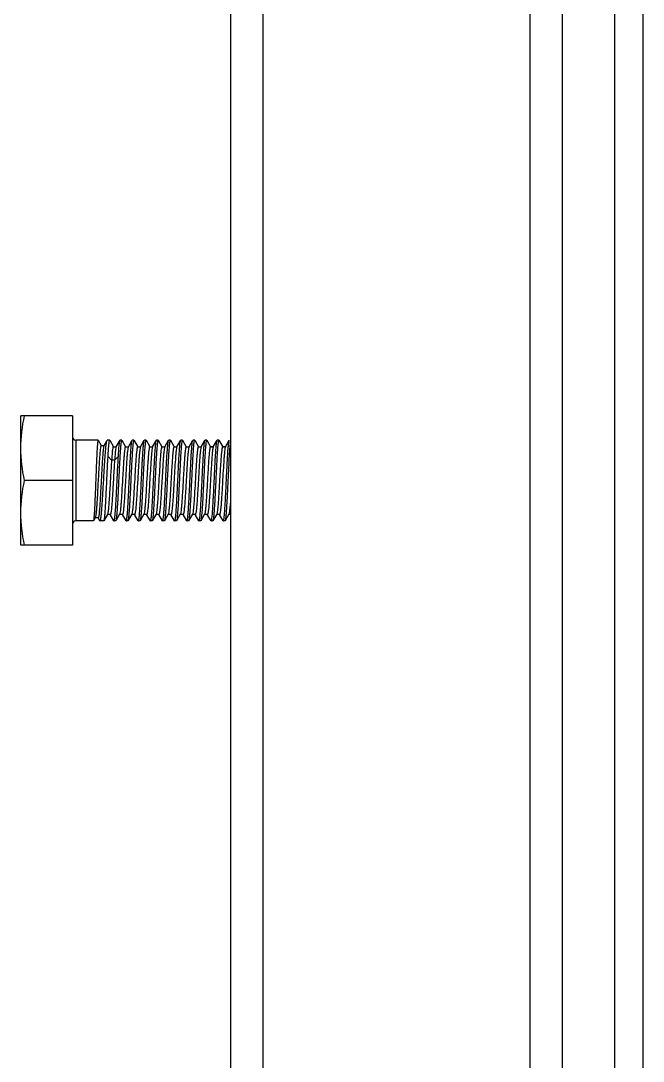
# Model space of a CAD drawing. Extents: x -409572 to -157272, y 600795 to 878326.
# Drawn here: x -396561 to -396168, y 805923 to 806581 of the extents above; entities that cross this region are included whole.
import ezdxf

# ---------------------------------------------------------------- set-up
doc = ezdxf.new("R2010")
doc.units = 0
doc.header["$LTSCALE"] = 1000
doc.header["$MEASUREMENT"] = 0
doc.layers.get('0').update_dxf_attribs({"linetype": 'CONTINUOUS'})

msp = doc.modelspace()

# ---------------------------------------------------------------- linework, layer by layer
for p, q in [((-396168.12, 805551.05), (-396168.12, 807218.85)), ((-396186.01, 805728.83), (-396186.01, 807143.29)), ((-396428.78, 807047.76), (-396428.78, 805350.94)), ((-396408.34, 807047.76), (-396408.34, 805350.94)), ((-396239.68, 807047.76), (-396239.68, 805350.94)), ((-396219.23, 807047.76), (-396219.23, 805350.94)), ((-396561.15, 806249.18), (-396561.15, 806330.95)), ((-396528.44, 806330.95), (-396561.15, 806330.95)), ((-396528.44, 806330.95), (-396528.44, 806249.18)), ((-396526.4, 806315.62), (-396526.4, 806264.51)), ((-396512.3, 806315.62), (-396526.4, 806315.62)), ((-396512.22, 806315.56), (-396512.3, 806315.62)), ((-396512.22, 806315.56), (-396510.35, 806312.33)), ((-396510.41, 806312.33), (-396508.55, 806312.33)), ((-396508.61, 806312.23), (-396506.71, 806315.5)), ((-396506.71, 806315.5), (-396506.58, 806315.62)), ((-396505.12, 806315.62), (-396506.58, 806315.62)), ((-396505.02, 806315.53), (-396505.12, 806315.62)), ((-396505.02, 806315.53), (-396502.66, 806311.48)), ((-396500.93, 806311.38), (-396498.52, 806315.53)), ((-396497.46, 806315.62), (-396498.42, 806315.62)), ((-396497.36, 806315.53), (-396497.46, 806315.62)), ((-396497.36, 806315.53), (-396495, 806311.48)), ((-396493.26, 806311.38), (-396490.85, 806315.53)), ((-396490.85, 806315.53), (-396490.75, 806315.62)), ((-396489.79, 806315.62), (-396490.75, 806315.62)), ((-396489.69, 806315.53), (-396489.79, 806315.62)), ((-396489.69, 806315.53), (-396487.33, 806311.48)), ((-396485.6, 806311.38), (-396483.19, 806315.53)), ((-396483.19, 806315.53), (-396483.09, 806315.62)), ((-396482.12, 806315.62), (-396483.09, 806315.62)), ((-396482.02, 806315.53), (-396482.12, 806315.62)), ((-396482.02, 806315.53), (-396479.67, 806311.48)), ((-396477.93, 806311.38), (-396475.52, 806315.53)), ((-396475.52, 806315.53), (-396475.42, 806315.62)), ((-396474.46, 806315.62), (-396475.42, 806315.62)), ((-396474.36, 806315.53), (-396474.46, 806315.62)), ((-396474.36, 806315.53), (-396472, 806311.48)), ((-396470.26, 806311.38), (-396467.85, 806315.53)), ((-396466.79, 806315.62), (-396467.75, 806315.62)), ((-396466.69, 806315.53), (-396466.79, 806315.62)), ((-396466.69, 806315.53), (-396464.33, 806311.48)), ((-396462.6, 806311.38), (-396460.19, 806315.53)), ((-396460.19, 806315.53), (-396460.09, 806315.62)), ((-396459.13, 806315.62), (-396460.09, 806315.62)), ((-396459.03, 806315.53), (-396459.13, 806315.62)), ((-396459.03, 806315.53), (-396456.67, 806311.48)), ((-396454.93, 806311.38), (-396452.52, 806315.53)), ((-396452.52, 806315.53), (-396452.42, 806315.62)), ((-396451.46, 806315.62), (-396452.42, 806315.62)), ((-396451.36, 806315.53), (-396451.46, 806315.62)), ((-396451.36, 806315.53), (-396449, 806311.48)), ((-396447.26, 806311.38), (-396444.85, 806315.53)), ((-396444.85, 806315.53), (-396444.75, 806315.62)), ((-396443.79, 806315.62), (-396444.75, 806315.62)), ((-396443.69, 806315.53), (-396443.79, 806315.62)), ((-396443.69, 806315.53), (-396441.33, 806311.48)), ((-396439.6, 806311.38), (-396437.19, 806315.53)), ((-396437.19, 806315.53), (-396437.09, 806315.62)), ((-396436.13, 806315.62), (-396437.09, 806315.62)), ((-396436.03, 806315.53), (-396436.13, 806315.62)), ((-396436.03, 806315.53), (-396433.67, 806311.48)), ((-396431.93, 806311.38), (-396429.52, 806315.53)), ((-396503.85, 806303.03), (-396506.25, 806305.54)), ((-396502.72, 806311.48), (-396500.87, 806311.48)), ((-396499.54, 806305.54), (-396501.93, 806303.03)), ((-396495.06, 806311.48), (-396493.2, 806311.48)), ((-396493.26, 806311.38), (-396493.31, 806311.28)), ((-396487.39, 806311.48), (-396485.54, 806311.48)), ((-396485.6, 806311.38), (-396485.64, 806311.27)), ((-396479.73, 806311.48), (-396477.87, 806311.48)), ((-396477.93, 806311.38), (-396477.98, 806311.27)), ((-396472.06, 806311.48), (-396470.2, 806311.48)), ((-396464.39, 806311.48), (-396462.54, 806311.48)), ((-396462.6, 806311.38), (-396462.65, 806311.26)), ((-396456.73, 806311.48), (-396454.87, 806311.48)), ((-396454.93, 806311.38), (-396454.99, 806311.25)), ((-396449.06, 806311.48), (-396447.2, 806311.48)), ((-396447.26, 806311.38), (-396447.32, 806311.25)), ((-396441.39, 806311.48), (-396439.54, 806311.48)), ((-396439.53, 806311.49), (-396441.34, 806311.49)), ((-396433.73, 806311.48), (-396431.87, 806311.48)), ((-396431.87, 806311.49), (-396433.67, 806311.49)), ((-396431.93, 806311.38), (-396431.99, 806311.24)), ((-396501.93, 806303.03), (-396503.85, 806303.03)), ((-396528.44, 806290.07), (-396558.85, 806290.07)), ((-396476.31, 806291.45), (-396476.38, 806290.07)), ((-396469.67, 806290.07), (-396469.6, 806291.45)), ((-396514.14, 806266.54), (-396515.29, 806264.56)), ((-396512.34, 806266.44), (-396514.2, 806266.44)), ((-396511.35, 806264.65), (-396512.38, 806266.42)), ((-396506.45, 806268.61), (-396508.79, 806264.59)), ((-396504.65, 806268.51), (-396506.51, 806268.51)), ((-396502.45, 806264.61), (-396504.71, 806268.51)), ((-396498.77, 806268.75), (-396501.19, 806264.6)), ((-396496.97, 806268.65), (-396498.83, 806268.65)), ((-396494.69, 806264.6), (-396497.03, 806268.65)), ((-396491.11, 806268.75), (-396493.52, 806264.6)), ((-396489.31, 806268.65), (-396491.17, 806268.65)), ((-396487.02, 806264.6), (-396489.37, 806268.65)), ((-396483.44, 806268.75), (-396485.86, 806264.6)), ((-396481.64, 806268.65), (-396483.5, 806268.65)), ((-396479.35, 806264.6), (-396481.7, 806268.65)), ((-396475.77, 806268.75), (-396478.19, 806264.6)), ((-396473.98, 806268.65), (-396475.83, 806268.65)), ((-396471.69, 806264.6), (-396474.04, 806268.65)), ((-396468.11, 806268.75), (-396470.52, 806264.6)), ((-396466.31, 806268.65), (-396468.17, 806268.65)), ((-396464.02, 806264.6), (-396466.37, 806268.65)), ((-396460.44, 806268.75), (-396462.86, 806264.6)), ((-396458.64, 806268.65), (-396460.5, 806268.65)), ((-396456.35, 806264.6), (-396458.7, 806268.65)), ((-396452.77, 806268.75), (-396455.19, 806264.6)), ((-396450.98, 806268.65), (-396452.83, 806268.65)), ((-396448.69, 806264.6), (-396451.04, 806268.65)), ((-396445.11, 806268.75), (-396447.53, 806264.6)), ((-396443.31, 806268.65), (-396445.17, 806268.65)), ((-396441.02, 806264.6), (-396443.37, 806268.65)), ((-396437.44, 806268.75), (-396439.86, 806264.6)), ((-396435.64, 806268.65), (-396437.5, 806268.65)), ((-396433.35, 806264.6), (-396435.7, 806268.65)), ((-396429.77, 806268.75), (-396432.19, 806264.6)), ((-396428.78, 806268.65), (-396429.83, 806268.65)), ((-396515.35, 806264.51), (-396526.4, 806264.51)), ((-396515.29, 806264.56), (-396515.35, 806264.51)), ((-396511.35, 806264.65), (-396511.19, 806264.51)), ((-396508.87, 806264.51), (-396511.19, 806264.51)), ((-396508.79, 806264.59), (-396508.87, 806264.51)), ((-396502.45, 806264.61), (-396502.33, 806264.51)), ((-396501.29, 806264.51), (-396502.33, 806264.51)), ((-396501.19, 806264.6), (-396501.29, 806264.51)), ((-396494.69, 806264.6), (-396494.58, 806264.51)), ((-396493.62, 806264.51), (-396494.58, 806264.51)), ((-396493.52, 806264.6), (-396493.62, 806264.51)), ((-396487.02, 806264.6), (-396486.92, 806264.51)), ((-396485.96, 806264.51), (-396486.92, 806264.51)), ((-396485.86, 806264.6), (-396485.96, 806264.51)), ((-396479.35, 806264.6), (-396479.25, 806264.51)), ((-396478.29, 806264.51), (-396479.25, 806264.51)), ((-396478.19, 806264.6), (-396478.29, 806264.51)), ((-396471.69, 806264.6), (-396471.59, 806264.51)), ((-396470.63, 806264.51), (-396471.59, 806264.51)), ((-396470.52, 806264.6), (-396470.63, 806264.51)), ((-396464.02, 806264.6), (-396463.92, 806264.51)), ((-396462.96, 806264.51), (-396463.92, 806264.51)), ((-396462.86, 806264.6), (-396462.96, 806264.51)), ((-396456.35, 806264.6), (-396456.25, 806264.51)), ((-396455.29, 806264.51), (-396456.25, 806264.51)), ((-396455.19, 806264.6), (-396455.29, 806264.51)), ((-396448.69, 806264.6), (-396448.59, 806264.51)), ((-396447.63, 806264.51), (-396448.59, 806264.51)), ((-396447.53, 806264.6), (-396447.63, 806264.51)), ((-396441.02, 806264.6), (-396440.92, 806264.51)), ((-396439.96, 806264.51), (-396440.92, 806264.51)), ((-396439.86, 806264.6), (-396439.96, 806264.51)), ((-396433.35, 806264.6), (-396433.25, 806264.51)), ((-396432.29, 806264.51), (-396433.25, 806264.51)), ((-396432.19, 806264.6), (-396432.29, 806264.51)), ((-396528.44, 806249.18), (-396561.15, 806249.18))]:
    msp.add_line(p, q)
for centre, start, end in [((-396526.4, 806317.66), 180, 270), ((-396526.4, 806262.47), 90, 180)]:
    msp.add_arc(centre, 2.04, start, end)
for points in [[(-396561.15, 806310.51), (-396561.15, 806317.37), (-396560.26, 806324.24), (-396558.85, 806330.95)], [(-396558.85, 806290.07), (-396560.26, 806296.78), (-396561.15, 806303.65), (-396561.15, 806310.51)], [(-396561.15, 806269.62), (-396561.15, 806276.48), (-396560.26, 806283.35), (-396558.85, 806290.07)], [(-396558.85, 806249.18), (-396560.26, 806255.89), (-396561.15, 806262.76), (-396561.15, 806269.62)]]:
    msp.add_open_spline(points, degree=3)
for points, knots in [([(-396510.41, 806312.33), (-396510.46, 806312.33), (-396510.58, 806312.16), (-396510.67, 806311.85), (-396510.79, 806311.31), (-396510.96, 806310.21), (-396511.16, 806308.36), (-396511.38, 806305.64), (-396511.61, 806302.33), (-396511.84, 806298.55), (-396512.07, 806294.44), (-396512.38, 806288.75), (-396512.68, 806283.13), (-396512.99, 806277.79), (-396513.21, 806274.33), (-396513.44, 806271.42), (-396513.64, 806269.13), (-396513.87, 806267.59), (-396514.01, 806266.77), (-396514.14, 806266.54)], [0, 0, 0, 0, 0.003488, 0.010904, 0.022688, 0.038824, 0.083607, 0.143647, 0.216697, 0.300025, 0.390537, 0.484902, 0.671459, 0.756962, 0.833182, 0.897479, 0.947675, 0.982144, 1, 1, 1, 1]), ([(-396512.3, 806315.62), (-396512.35, 806315.62), (-396512.44, 806315.4), (-396512.52, 806315.07), (-396512.62, 806314.44), (-396512.76, 806313.18), (-396512.93, 806311.04), (-396513.12, 806307.91), (-396513.31, 806304.08), (-396513.5, 806299.72), (-396513.68, 806294.99), (-396513.81, 806291.73), (-396513.87, 806290.07)], [0, 0, 0, 0, 0.006203, 0.021073, 0.045141, 0.078305, 0.170688, 0.294821, 0.44599, 0.618417, 0.805472, 1, 1, 1, 1]), ([(-396508.61, 806312.23), (-396508.75, 806311.98), (-396508.89, 806311.13), (-396509.13, 806309.51), (-396509.35, 806307.13), (-396509.58, 806304.11), (-396509.81, 806300.56), (-396510.12, 806295.14), (-396510.42, 806289.49), (-396510.73, 806283.81), (-396510.95, 806279.76), (-396511.18, 806276.06), (-396511.4, 806272.85), (-396511.62, 806270.22), (-396511.83, 806268.3), (-396512.03, 806267.11), (-396512.18, 806266.6), (-396512.29, 806266.44), (-396512.34, 806266.44)], [0, 0, 0, 0, 0.018844, 0.055045, 0.107437, 0.174076, 0.252464, 0.339678, 0.527511, 0.621285, 0.710453, 0.791854, 0.862644, 0.920393, 0.963178, 0.989688, 0.996707, 1, 1, 1, 1]), ([(-396508.83, 806290.07), (-396508.66, 806293.14), (-396508.4, 806297.61), (-396508.04, 806303.34), (-396507.78, 806307.06), (-396507.52, 806310.2), (-396507.29, 806312.67), (-396507.02, 806314.35), (-396506.86, 806315.24), (-396506.71, 806315.5)], [0, 0, 0, 0, 0.361155, 0.526427, 0.673911, 0.798642, 0.896457, 0.964179, 1, 1, 1, 1]), ([(-396505.12, 806315.62), (-396505.2, 806315.62), (-396505.32, 806315.32), (-396505.43, 806314.86), (-396505.57, 806314), (-396505.7, 806312.87), (-396505.84, 806311.41), (-396506.03, 806308.94), (-396506.16, 806306.95), (-396506.25, 806305.54)], [0, 0, 0, 0, 0.021546, 0.072917, 0.155846, 0.269667, 0.412995, 0.584026, 1, 1, 1, 1]), ([(-396499.54, 806305.54), (-396499.46, 806306.83), (-396499.32, 806309.15), (-396499.07, 806312.15), (-396498.87, 806314.07), (-396498.67, 806315.09), (-396498.58, 806315.42), (-396498.52, 806315.53)], [0, 0, 0, 0, 0.387446, 0.690986, 0.897716, 0.962073, 1, 1, 1, 1]), ([(-396497.46, 806315.62), (-396497.52, 806315.62), (-396497.63, 806315.41), (-396497.72, 806315.07), (-396497.84, 806314.44), (-396498.01, 806313.18), (-396498.21, 806311.04), (-396498.44, 806307.9), (-396498.67, 806304.08), (-396498.9, 806299.72), (-396499.14, 806294.99), (-396499.3, 806291.73), (-396499.37, 806290.07)], [0, 0, 0, 0, 0.006697, 0.021779, 0.045964, 0.079194, 0.171609, 0.295674, 0.446694, 0.618911, 0.805729, 1, 1, 1, 1]), ([(-396498.52, 806315.53), (-396498.5, 806315.56), (-396498.48, 806315.6), (-396498.44, 806315.62), (-396498.42, 806315.62)], [0, 0, 0, 0, 0.600476, 1, 1, 1, 1]), ([(-396492.67, 806290.07), (-396492.52, 806293.16), (-396492.31, 806297.67), (-396492, 806303.44), (-396491.78, 806307.18), (-396491.56, 806310.32), (-396491.36, 806312.77), (-396491.12, 806314.42), (-396491, 806315.29), (-396490.85, 806315.53)], [0, 0, 0, 0, 0.363963, 0.530225, 0.678242, 0.802937, 0.90006, 0.966368, 1, 1, 1, 1]), ([(-396489.79, 806315.62), (-396489.85, 806315.62), (-396489.96, 806315.41), (-396490.05, 806315.07), (-396490.17, 806314.44), (-396490.34, 806313.18), (-396490.54, 806311.04), (-396490.77, 806307.91), (-396491, 806304.08), (-396491.24, 806299.72), (-396491.47, 806294.99), (-396491.63, 806291.73), (-396491.71, 806290.07)], [0, 0, 0, 0, 0.006689, 0.021764, 0.045941, 0.079165, 0.171569, 0.295632, 0.446659, 0.618889, 0.805716, 1, 1, 1, 1]), ([(-396485, 806290.07), (-396484.85, 806293.16), (-396484.64, 806297.67), (-396484.33, 806303.44), (-396484.11, 806307.18), (-396483.89, 806310.32), (-396483.69, 806312.77), (-396483.45, 806314.42), (-396483.33, 806315.29), (-396483.19, 806315.53)], [0, 0, 0, 0, 0.363959, 0.530225, 0.678245, 0.80294, 0.900061, 0.966367, 1, 1, 1, 1]), ([(-396482.12, 806315.62), (-396482.18, 806315.62), (-396482.29, 806315.41), (-396482.38, 806315.07), (-396482.51, 806314.44), (-396482.67, 806313.18), (-396482.88, 806311.04), (-396483.11, 806307.91), (-396483.34, 806304.08), (-396483.57, 806299.72), (-396483.81, 806294.99), (-396483.96, 806291.73), (-396484.04, 806290.07)], [0, 0, 0, 0, 0.00668, 0.021743, 0.045911, 0.079128, 0.171521, 0.29558, 0.446613, 0.618858, 0.805701, 1, 1, 1, 1]), ([(-396477.34, 806290.07), (-396477.19, 806293.16), (-396476.97, 806297.67), (-396476.67, 806303.44), (-396476.45, 806307.18), (-396476.22, 806310.32), (-396476.02, 806312.77), (-396475.79, 806314.42), (-396475.66, 806315.29), (-396475.52, 806315.53)], [0, 0, 0, 0, 0.363957, 0.530226, 0.678247, 0.80294, 0.900059, 0.966367, 1, 1, 1, 1]), ([(-396474.46, 806315.62), (-396474.51, 806315.62), (-396474.62, 806315.43), (-396474.71, 806315.1), (-396474.83, 806314.52), (-396474.99, 806313.34), (-396475.18, 806311.34), (-396475.41, 806308.4), (-396475.63, 806304.8), (-396475.86, 806300.67), (-396476.08, 806296.16), (-396476.23, 806293.05), (-396476.31, 806291.45)], [0, 0, 0, 0, 0.006689, 0.021571, 0.045424, 0.078208, 0.169526, 0.292465, 0.442701, 0.6149, 0.802905, 1, 1, 1, 1]), ([(-396469.6, 806291.45), (-396469.46, 806294.41), (-396469.26, 806298.7), (-396468.96, 806304.18), (-396468.75, 806307.69), (-396468.53, 806310.64), (-396468.34, 806312.94), (-396468.11, 806314.48), (-396467.99, 806315.3), (-396467.85, 806315.53)], [0, 0, 0, 0, 0.367266, 0.533405, 0.680662, 0.804347, 0.900563, 0.966339, 1, 1, 1, 1]), ([(-396466.79, 806315.62), (-396466.85, 806315.62), (-396466.96, 806315.41), (-396467.05, 806315.07), (-396467.17, 806314.44), (-396467.34, 806313.18), (-396467.54, 806311.04), (-396467.77, 806307.91), (-396468.01, 806304.08), (-396468.24, 806299.72), (-396468.47, 806294.99), (-396468.63, 806291.73), (-396468.71, 806290.07)], [0, 0, 0, 0, 0.006689, 0.021763, 0.04594, 0.079164, 0.171568, 0.295631, 0.446657, 0.618886, 0.805714, 1, 1, 1, 1]), ([(-396467.85, 806315.53), (-396467.84, 806315.56), (-396467.81, 806315.6), (-396467.77, 806315.62), (-396467.75, 806315.62)], [0, 0, 0, 0, 0.600612, 1, 1, 1, 1]), ([(-396462, 806290.07), (-396461.85, 806293.16), (-396461.64, 806297.67), (-396461.33, 806303.44), (-396461.11, 806307.18), (-396460.89, 806310.32), (-396460.69, 806312.77), (-396460.45, 806314.42), (-396460.33, 806315.29), (-396460.19, 806315.53)], [0, 0, 0, 0, 0.363961, 0.530225, 0.678245, 0.802939, 0.90006, 0.966367, 1, 1, 1, 1]), ([(-396459.13, 806315.62), (-396459.18, 806315.62), (-396459.3, 806315.41), (-396459.38, 806315.07), (-396459.51, 806314.44), (-396459.67, 806313.18), (-396459.88, 806311.04), (-396460.11, 806307.91), (-396460.34, 806304.08), (-396460.57, 806299.72), (-396460.81, 806294.99), (-396460.96, 806291.73), (-396461.04, 806290.07)], [0, 0, 0, 0, 0.006676, 0.021733, 0.045899, 0.079113, 0.171508, 0.295569, 0.446596, 0.61884, 0.805693, 1, 1, 1, 1]), ([(-396454.34, 806290.07), (-396454.19, 806293.16), (-396453.97, 806297.67), (-396453.67, 806303.44), (-396453.45, 806307.18), (-396453.22, 806310.32), (-396453.02, 806312.77), (-396452.79, 806314.42), (-396452.66, 806315.29), (-396452.52, 806315.53)], [0, 0, 0, 0, 0.363962, 0.530226, 0.678239, 0.802933, 0.900057, 0.966368, 1, 1, 1, 1]), ([(-396451.46, 806315.62), (-396451.52, 806315.62), (-396451.63, 806315.41), (-396451.72, 806315.07), (-396451.84, 806314.44), (-396452.01, 806313.18), (-396452.21, 806311.04), (-396452.44, 806307.9), (-396452.67, 806304.08), (-396452.91, 806299.72), (-396453.14, 806294.99), (-396453.3, 806291.73), (-396453.38, 806290.07)], [0, 0, 0, 0, 0.006697, 0.021779, 0.045964, 0.079195, 0.171609, 0.295674, 0.446694, 0.618911, 0.805729, 1, 1, 1, 1]), ([(-396446.67, 806290.07), (-396446.52, 806293.16), (-396446.31, 806297.67), (-396446, 806303.44), (-396445.78, 806307.18), (-396445.56, 806310.32), (-396445.36, 806312.77), (-396445.12, 806314.42), (-396445, 806315.29), (-396444.85, 806315.53)], [0, 0, 0, 0, 0.363963, 0.530225, 0.678242, 0.802937, 0.90006, 0.966368, 1, 1, 1, 1]), ([(-396443.79, 806315.62), (-396443.85, 806315.62), (-396443.96, 806315.41), (-396444.05, 806315.07), (-396444.17, 806314.44), (-396444.34, 806313.18), (-396444.55, 806311.04), (-396444.77, 806307.91), (-396445.01, 806304.08), (-396445.24, 806299.72), (-396445.47, 806294.99), (-396445.63, 806291.73), (-396445.71, 806290.07)], [0, 0, 0, 0, 0.006686, 0.021758, 0.045933, 0.079154, 0.171555, 0.295617, 0.446646, 0.618881, 0.805711, 1, 1, 1, 1]), ([(-396439, 806290.07), (-396438.86, 806293.16), (-396438.64, 806297.67), (-396438.33, 806303.44), (-396438.12, 806307.18), (-396437.89, 806310.32), (-396437.69, 806312.77), (-396437.46, 806314.42), (-396437.33, 806315.29), (-396437.19, 806315.53)], [0, 0, 0, 0, 0.363958, 0.530225, 0.678245, 0.80294, 0.90006, 0.966367, 1, 1, 1, 1]), ([(-396436.13, 806315.62), (-396436.18, 806315.62), (-396436.3, 806315.41), (-396436.38, 806315.07), (-396436.51, 806314.44), (-396436.67, 806313.18), (-396436.88, 806311.04), (-396437.11, 806307.91), (-396437.34, 806304.08), (-396437.57, 806299.72), (-396437.81, 806294.99), (-396437.96, 806291.73), (-396438.04, 806290.07)], [0, 0, 0, 0, 0.006677, 0.021736, 0.045902, 0.079117, 0.171507, 0.295565, 0.446598, 0.618848, 0.805696, 1, 1, 1, 1]), ([(-396431.34, 806290.07), (-396431.19, 806293.16), (-396430.97, 806297.67), (-396430.67, 806303.44), (-396430.45, 806307.18), (-396430.22, 806310.32), (-396430.03, 806312.77), (-396429.79, 806314.42), (-396429.66, 806315.29), (-396429.52, 806315.53)], [0, 0, 0, 0, 0.363957, 0.530228, 0.678248, 0.80294, 0.900058, 0.966367, 1, 1, 1, 1]), ([(-396428.78, 806314.74), (-396428.99, 806313.61), (-396429.25, 806310.55), (-396429.63, 806305.07), (-396430, 806297.98), (-396430.25, 806292.8), (-396430.38, 806290.07)], [0, 0, 0, 0, 0.140058, 0.370691, 0.667791, 1, 1, 1, 1]), ([(-396506.25, 806305.54), (-396506.32, 806304.37), (-396506.61, 806299.22), (-396506.85, 806294.06), (-396507.03, 806290.07)], [0, 0, 0, 0, 0.22604, 1, 1, 1, 1]), ([(-396502.72, 806311.48), (-396502.79, 806311.48), (-396502.92, 806311.24), (-396503.03, 806310.84), (-396503.17, 806310.13), (-396503.37, 806308.69), (-396503.6, 806306.29), (-396503.76, 806304.21), (-396503.85, 806303.03)], [0, 0, 0, 0, 0.023235, 0.075178, 0.15823, 0.271917, 0.585415, 1, 1, 1, 1]), ([(-396500.93, 806311.38), (-396501.08, 806311.11), (-396501.23, 806310.21), (-396501.48, 806308.51), (-396501.7, 806306.01), (-396501.85, 806304.1), (-396501.93, 806303.03)], [0, 0, 0, 0, 0.108395, 0.316903, 0.618184, 1, 1, 1, 1]), ([(-396500.34, 806290.07), (-396500.27, 806291.44), (-396500.02, 806296.6), (-396499.77, 806301.76), (-396499.54, 806305.54)], [0, 0, 0, 0, 0.2673, 1, 1, 1, 1]), ([(-396495.06, 806311.48), (-396495.11, 806311.48), (-396495.22, 806311.33), (-396495.37, 806310.84), (-396495.58, 806309.71), (-396495.78, 806307.88), (-396496.01, 806305.39), (-396496.23, 806302.35), (-396496.46, 806298.87), (-396496.69, 806295.08), (-396496.99, 806289.78), (-396497.29, 806284.53), (-396497.6, 806279.52), (-396497.82, 806276.24), (-396498.05, 806273.46), (-396498.26, 806271.27), (-396498.49, 806269.78), (-396498.64, 806268.99), (-396498.77, 806268.75)], [0, 0, 0, 0, 0.003515, 0.010772, 0.037949, 0.081609, 0.140308, 0.211978, 0.294061, 0.383612, 0.477415, 0.664253, 0.750571, 0.827952, 0.893624, 0.945254, 0.981055, 1, 1, 1, 1]), ([(-396493.31, 806311.28), (-396493.43, 806310.99), (-396493.58, 806310.13), (-396493.81, 806308.51), (-396494.02, 806306.25), (-396494.34, 806302.19), (-396494.71, 806296.24), (-396495.07, 806289.92), (-396495.37, 806284.7), (-396495.59, 806280.97), (-396495.81, 806277.56), (-396496.04, 806274.6), (-396496.26, 806272.16), (-396496.46, 806270.38), (-396496.67, 806269.28), (-396496.81, 806268.8), (-396496.93, 806268.65), (-396496.97, 806268.65)], [0, 0, 0, 0, 0.022098, 0.060554, 0.114206, 0.18123, 0.34569, 0.53115, 0.623722, 0.711849, 0.792446, 0.862698, 0.92016, 0.962863, 0.989437, 0.99654, 1, 1, 1, 1]), ([(-396487.39, 806311.48), (-396487.44, 806311.48), (-396487.55, 806311.33), (-396487.71, 806310.84), (-396487.91, 806309.71), (-396488.12, 806307.88), (-396488.34, 806305.39), (-396488.57, 806302.35), (-396488.79, 806298.87), (-396489.02, 806295.08), (-396489.33, 806289.78), (-396489.62, 806284.53), (-396489.93, 806279.52), (-396490.16, 806276.24), (-396490.39, 806273.46), (-396490.59, 806271.27), (-396490.83, 806269.78), (-396490.97, 806268.99), (-396491.11, 806268.75)], [0, 0, 0, 0, 0.003515, 0.010772, 0.037949, 0.081609, 0.140308, 0.211978, 0.294061, 0.383612, 0.477415, 0.664253, 0.750571, 0.827952, 0.893624, 0.945254, 0.981055, 1, 1, 1, 1]), ([(-396485.64, 806311.27), (-396485.77, 806310.98), (-396485.92, 806310.12), (-396486.14, 806308.5), (-396486.35, 806306.23), (-396486.67, 806302.16), (-396487.04, 806296.22), (-396487.4, 806289.9), (-396487.7, 806284.68), (-396487.92, 806280.96), (-396488.15, 806277.55), (-396488.37, 806274.59), (-396488.59, 806272.16), (-396488.8, 806270.38), (-396489, 806269.28), (-396489.15, 806268.8), (-396489.26, 806268.65), (-396489.31, 806268.65)], [0, 0, 0, 0, 0.022237, 0.060809, 0.11455, 0.181633, 0.346125, 0.531524, 0.624042, 0.712107, 0.792639, 0.862829, 0.920237, 0.962898, 0.989446, 0.996542, 1, 1, 1, 1]), ([(-396479.73, 806311.48), (-396479.78, 806311.48), (-396479.89, 806311.33), (-396480.04, 806310.84), (-396480.24, 806309.71), (-396480.45, 806307.88), (-396480.68, 806305.39), (-396480.9, 806302.35), (-396481.13, 806298.87), (-396481.36, 806295.08), (-396481.66, 806289.78), (-396481.95, 806284.53), (-396482.27, 806279.52), (-396482.49, 806276.24), (-396482.72, 806273.46), (-396482.93, 806271.27), (-396483.16, 806269.78), (-396483.3, 806268.99), (-396483.44, 806268.75)], [0, 0, 0, 0, 0.003515, 0.010772, 0.037949, 0.081609, 0.140308, 0.211978, 0.294061, 0.383612, 0.477416, 0.664253, 0.750571, 0.827952, 0.893624, 0.945254, 0.981055, 1, 1, 1, 1]), ([(-396477.98, 806311.27), (-396478.1, 806310.97), (-396478.26, 806310.1), (-396478.48, 806308.48), (-396478.69, 806306.21), (-396479.01, 806302.14), (-396479.38, 806296.2), (-396479.73, 806289.89), (-396480.03, 806284.67), (-396480.26, 806280.95), (-396480.48, 806277.54), (-396480.7, 806274.58), (-396480.93, 806272.16), (-396481.13, 806270.38), (-396481.33, 806269.28), (-396481.48, 806268.8), (-396481.59, 806268.65), (-396481.64, 806268.65)], [0, 0, 0, 0, 0.022376, 0.061065, 0.114893, 0.182035, 0.346559, 0.531898, 0.624361, 0.712364, 0.792832, 0.86296, 0.920314, 0.962934, 0.989455, 0.996544, 1, 1, 1, 1]), ([(-396472.06, 806311.48), (-396472.11, 806311.48), (-396472.22, 806311.33), (-396472.37, 806310.84), (-396472.57, 806309.72), (-396472.78, 806307.9), (-396473.01, 806305.43), (-396473.23, 806302.41), (-396473.54, 806297.62), (-396473.76, 806293.84), (-396473.91, 806291.23)], [0, 0, 0, 0, 0.007368, 0.022553, 0.07941, 0.170757, 0.293599, 0.443643, 0.615565, 1, 1, 1, 1]), ([(-396470.26, 806311.38), (-396470.39, 806311.16), (-396470.52, 806310.46), (-396470.74, 806309.13), (-396470.93, 806307.19), (-396471.15, 806304.72), (-396471.36, 806301.79), (-396471.65, 806297.24), (-396471.85, 806293.68), (-396471.99, 806291.23)], [0, 0, 0, 0, 0.036414, 0.10397, 0.201071, 0.324823, 0.471425, 0.636308, 1, 1, 1, 1]), ([(-396464.39, 806311.48), (-396464.44, 806311.48), (-396464.55, 806311.33), (-396464.71, 806310.84), (-396464.91, 806309.71), (-396465.12, 806307.88), (-396465.34, 806305.39), (-396465.57, 806302.35), (-396465.8, 806298.87), (-396466.02, 806295.08), (-396466.33, 806289.78), (-396466.62, 806284.53), (-396466.93, 806279.52), (-396467.16, 806276.24), (-396467.39, 806273.46), (-396467.6, 806271.27), (-396467.83, 806269.78), (-396467.97, 806268.99), (-396468.11, 806268.75)], [0, 0, 0, 0, 0.003516, 0.010772, 0.037949, 0.081609, 0.140308, 0.211978, 0.294061, 0.383612, 0.477416, 0.664254, 0.750571, 0.827952, 0.893624, 0.945254, 0.981055, 1, 1, 1, 1]), ([(-396462.65, 806311.26), (-396462.77, 806310.96), (-396462.93, 806310.08), (-396463.15, 806308.45), (-396463.36, 806306.17), (-396463.68, 806302.1), (-396464.05, 806296.15), (-396464.4, 806289.85), (-396464.7, 806284.64), (-396464.93, 806280.92), (-396465.15, 806277.52), (-396465.37, 806274.57), (-396465.59, 806272.15), (-396465.8, 806270.37), (-396466, 806269.27), (-396466.15, 806268.79), (-396466.26, 806268.65), (-396466.31, 806268.65)], [0, 0, 0, 0, 0.022654, 0.061574, 0.115578, 0.182837, 0.347426, 0.532643, 0.624999, 0.712877, 0.793216, 0.863221, 0.920468, 0.963004, 0.989473, 0.996549, 1, 1, 1, 1]), ([(-396456.73, 806311.48), (-396456.78, 806311.48), (-396456.89, 806311.33), (-396457.04, 806310.84), (-396457.24, 806309.71), (-396457.45, 806307.88), (-396457.68, 806305.39), (-396457.9, 806302.35), (-396458.13, 806298.87), (-396458.36, 806295.08), (-396458.66, 806289.78), (-396458.96, 806284.53), (-396459.27, 806279.52), (-396459.49, 806276.24), (-396459.72, 806273.46), (-396459.93, 806271.27), (-396460.16, 806269.78), (-396460.3, 806268.99), (-396460.44, 806268.75)], [0, 0, 0, 0, 0.003516, 0.010771, 0.037949, 0.081609, 0.140308, 0.211978, 0.294061, 0.383613, 0.477416, 0.664254, 0.750571, 0.827952, 0.893624, 0.945254, 0.981055, 1, 1, 1, 1]), ([(-396454.99, 806311.25), (-396455.11, 806310.95), (-396455.26, 806310.07), (-396455.48, 806308.44), (-396455.7, 806306.15), (-396456.01, 806302.08), (-396456.38, 806296.13), (-396456.74, 806289.83), (-396457.04, 806284.62), (-396457.26, 806280.91), (-396457.49, 806277.52), (-396457.71, 806274.56), (-396457.93, 806272.14), (-396458.13, 806270.37), (-396458.33, 806269.27), (-396458.48, 806268.79), (-396458.59, 806268.65), (-396458.64, 806268.65)], [0, 0, 0, 0, 0.022792, 0.061828, 0.11592, 0.183237, 0.347858, 0.533014, 0.625317, 0.713133, 0.793408, 0.863351, 0.920544, 0.963039, 0.989482, 0.996551, 1, 1, 1, 1]), ([(-396449.06, 806311.48), (-396449.11, 806311.48), (-396449.22, 806311.33), (-396449.37, 806310.84), (-396449.58, 806309.71), (-396449.79, 806307.88), (-396450.01, 806305.39), (-396450.24, 806302.35), (-396450.46, 806298.87), (-396450.69, 806295.08), (-396450.99, 806289.78), (-396451.29, 806284.53), (-396451.6, 806279.52), (-396451.83, 806276.24), (-396452.05, 806273.46), (-396452.26, 806271.27), (-396452.49, 806269.78), (-396452.64, 806268.99), (-396452.77, 806268.75)], [0, 0, 0, 0, 0.003516, 0.010771, 0.037949, 0.081609, 0.140308, 0.211978, 0.294061, 0.383613, 0.477416, 0.664254, 0.750571, 0.827952, 0.893624, 0.945254, 0.981055, 1, 1, 1, 1]), ([(-396447.32, 806311.25), (-396447.44, 806310.94), (-396447.6, 806310.06), (-396447.82, 806308.42), (-396448.03, 806306.13), (-396448.35, 806302.06), (-396448.72, 806296.11), (-396449.07, 806289.81), (-396449.37, 806284.61), (-396449.6, 806280.9), (-396449.82, 806277.51), (-396450.04, 806274.56), (-396450.26, 806272.14), (-396450.47, 806270.37), (-396450.67, 806269.27), (-396450.82, 806268.79), (-396450.93, 806268.65), (-396450.98, 806268.65)], [0, 0, 0, 0, 0.022931, 0.062083, 0.116262, 0.183637, 0.34829, 0.533386, 0.625634, 0.713389, 0.793599, 0.863481, 0.920621, 0.963074, 0.989491, 0.996553, 1, 1, 1, 1]), ([(-396441.39, 806311.48), (-396441.48, 806311.48), (-396441.62, 806311.16), (-396441.74, 806310.65), (-396441.9, 806309.7), (-396442.05, 806308.46), (-396442.21, 806306.88), (-396442.44, 806304.23), (-396442.7, 806300.36), (-396443.01, 806295.25), (-396443.33, 806289.79), (-396443.64, 806284.34), (-396443.86, 806280.75), (-396443.97, 806279.03)], [0, 0, 0, 0, 0.007549, 0.025288, 0.053782, 0.092698, 0.14142, 0.199125, 0.337396, 0.498012, 0.669894, 0.841157, 1, 1, 1, 1]), ([(-396439.6, 806311.38), (-396439.67, 806311.24), (-396439.78, 806310.84), (-396440.02, 806309.63), (-396440.26, 806307.35), (-396440.55, 806303.85), (-396440.84, 806299.48), (-396441.14, 806294.51), (-396441.53, 806287.63), (-396441.83, 806282.43), (-396442.05, 806279.03)], [0, 0, 0, 0, 0.014139, 0.038106, 0.114569, 0.22512, 0.362916, 0.519336, 0.684562, 1, 1, 1, 1]), ([(-396433.73, 806311.48), (-396433.78, 806311.48), (-396433.89, 806311.33), (-396434.04, 806310.84), (-396434.24, 806309.71), (-396434.45, 806307.88), (-396434.68, 806305.39), (-396434.9, 806302.35), (-396435.13, 806298.87), (-396435.36, 806295.08), (-396435.66, 806289.78), (-396435.96, 806284.53), (-396436.27, 806279.52), (-396436.49, 806276.24), (-396436.72, 806273.46), (-396436.93, 806271.27), (-396437.16, 806269.78), (-396437.3, 806268.99), (-396437.44, 806268.75)], [0, 0, 0, 0, 0.003516, 0.010771, 0.037949, 0.081609, 0.140308, 0.211978, 0.294061, 0.383613, 0.477416, 0.664254, 0.750571, 0.827952, 0.893624, 0.945254, 0.981055, 1, 1, 1, 1]), ([(-396431.99, 806311.24), (-396432.11, 806310.93), (-396432.27, 806310.04), (-396432.49, 806308.39), (-396432.7, 806306.09), (-396433.02, 806302.02), (-396433.39, 806296.07), (-396433.74, 806289.77), (-396434.04, 806284.57), (-396434.26, 806280.87), (-396434.49, 806277.49), (-396434.71, 806274.54), (-396434.93, 806272.13), (-396435.13, 806270.36), (-396435.33, 806269.27), (-396435.48, 806268.79), (-396435.59, 806268.65), (-396435.64, 806268.65)], [0, 0, 0, 0, 0.023208, 0.06259, 0.116944, 0.184435, 0.349152, 0.534126, 0.626268, 0.713899, 0.79398, 0.86374, 0.920773, 0.963144, 0.989509, 0.996558, 1, 1, 1, 1]), ([(-396503.85, 806303.03), (-396504.1, 806299.54), (-396504.41, 806294.15), (-396504.82, 806286.94), (-396505.13, 806281.6), (-396505.44, 806276.84), (-396505.71, 806273.41), (-396505.94, 806271.2), (-396506.09, 806270.02), (-396506.25, 806269.19), (-396506.36, 806268.75), (-396506.45, 806268.61)], [0, 0, 0, 0, 0.303539, 0.468638, 0.62733, 0.768529, 0.882427, 0.926602, 0.961222, 0.985757, 1, 1, 1, 1]), ([(-396501.93, 806303.03), (-396502.06, 806301.3), (-396502.29, 806297.64), (-396502.62, 806291.99), (-396502.94, 806286.19), (-396503.27, 806280.69), (-396503.55, 806276.48), (-396503.79, 806273.58), (-396503.95, 806271.84), (-396504.11, 806270.47), (-396504.28, 806269.42), (-396504.41, 806268.87), (-396504.56, 806268.51), (-396504.65, 806268.51)], [0, 0, 0, 0, 0.15003, 0.317321, 0.489066, 0.652114, 0.794019, 0.853588, 0.904016, 0.944371, 0.97394, 0.992316, 1, 1, 1, 1]), ([(-396513.87, 806290.07), (-396513.99, 806286.93), (-396514.16, 806282.36), (-396514.41, 806276.52), (-396514.58, 806272.76), (-396514.76, 806269.63), (-396514.9, 806267.19), (-396515.1, 806265.61), (-396515.16, 806264.78), (-396515.29, 806264.56)], [0, 0, 0, 0, 0.36864, 0.53657, 0.68548, 0.810114, 0.906077, 0.97003, 1, 1, 1, 1]), ([(-396511.19, 806264.51), (-396511.12, 806264.51), (-396510.98, 806264.7), (-396510.78, 806265.33), (-396510.52, 806266.76), (-396510.25, 806269.08), (-396509.97, 806272.23), (-396509.69, 806276.05), (-396509.4, 806280.41), (-396509.12, 806285.14), (-396508.93, 806288.4), (-396508.83, 806290.07)], [0, 0, 0, 0, 0.007547, 0.022985, 0.080637, 0.173055, 0.296975, 0.447746, 0.61965, 0.806111, 1, 1, 1, 1]), ([(-396507.03, 806290.07), (-396507.18, 806286.96), (-396507.39, 806282.43), (-396507.69, 806276.65), (-396507.9, 806272.91), (-396508.12, 806269.77), (-396508.3, 806267.32), (-396508.53, 806265.69), (-396508.65, 806264.83), (-396508.79, 806264.59)], [0, 0, 0, 0, 0.365079, 0.53175, 0.679987, 0.804667, 0.901508, 0.967249, 1, 1, 1, 1]), ([(-396502.33, 806264.51), (-396502.28, 806264.51), (-396502.15, 806264.71), (-396502.06, 806265.06), (-396501.93, 806265.69), (-396501.76, 806266.95), (-396501.54, 806269.09), (-396501.3, 806272.22), (-396501.06, 806276.05), (-396500.82, 806280.41), (-396500.58, 806285.14), (-396500.42, 806288.4), (-396500.34, 806290.07)], [0, 0, 0, 0, 0.006868, 0.022, 0.046199, 0.079427, 0.17181, 0.295831, 0.44681, 0.618994, 0.805771, 1, 1, 1, 1]), ([(-396499.37, 806290.07), (-396499.52, 806286.97), (-396499.74, 806282.45), (-396500.04, 806276.68), (-396500.26, 806272.95), (-396500.49, 806269.81), (-396500.69, 806267.35), (-396500.92, 806265.71), (-396501.05, 806264.84), (-396501.19, 806264.6)], [0, 0, 0, 0, 0.364025, 0.530311, 0.678341, 0.803035, 0.90014, 0.966414, 1, 1, 1, 1]), ([(-396494.58, 806264.51), (-396494.53, 806264.51), (-396494.41, 806264.72), (-396494.33, 806265.06), (-396494.2, 806265.69), (-396494.04, 806266.95), (-396493.83, 806269.09), (-396493.6, 806272.23), (-396493.37, 806276.05), (-396493.14, 806280.41), (-396492.9, 806285.14), (-396492.75, 806288.4), (-396492.67, 806290.07)], [0, 0, 0, 0, 0.006693, 0.021771, 0.045952, 0.079179, 0.171588, 0.295652, 0.446676, 0.6189, 0.805722, 1, 1, 1, 1]), ([(-396491.71, 806290.07), (-396491.86, 806286.97), (-396492.07, 806282.45), (-396492.38, 806276.68), (-396492.6, 806272.95), (-396492.82, 806269.81), (-396493.02, 806267.35), (-396493.26, 806265.71), (-396493.38, 806264.84), (-396493.52, 806264.6)], [0, 0, 0, 0, 0.364027, 0.530312, 0.678339, 0.803032, 0.900139, 0.966415, 1, 1, 1, 1]), ([(-396486.92, 806264.51), (-396486.86, 806264.51), (-396486.75, 806264.72), (-396486.66, 806265.06), (-396486.54, 806265.69), (-396486.37, 806266.95), (-396486.17, 806269.09), (-396485.94, 806272.23), (-396485.7, 806276.05), (-396485.47, 806280.41), (-396485.24, 806285.14), (-396485.08, 806288.4), (-396485, 806290.07)], [0, 0, 0, 0, 0.006696, 0.021778, 0.045963, 0.079194, 0.171608, 0.295673, 0.446692, 0.618909, 0.805729, 1, 1, 1, 1]), ([(-396484.04, 806290.07), (-396484.19, 806286.97), (-396484.4, 806282.45), (-396484.71, 806276.68), (-396484.93, 806272.95), (-396485.15, 806269.81), (-396485.35, 806267.35), (-396485.59, 806265.71), (-396485.71, 806264.84), (-396485.86, 806264.6)], [0, 0, 0, 0, 0.364034, 0.530325, 0.678352, 0.803041, 0.900142, 0.966414, 1, 1, 1, 1]), ([(-396479.25, 806264.51), (-396479.19, 806264.51), (-396479.08, 806264.72), (-396478.99, 806265.06), (-396478.87, 806265.69), (-396478.7, 806266.95), (-396478.5, 806269.09), (-396478.27, 806272.22), (-396478.04, 806276.05), (-396477.8, 806280.41), (-396477.57, 806285.14), (-396477.41, 806288.4), (-396477.34, 806290.07)], [0, 0, 0, 0, 0.006683, 0.021751, 0.045922, 0.07914, 0.171535, 0.295594, 0.446618, 0.618857, 0.805703, 1, 1, 1, 1]), ([(-396476.38, 806290.07), (-396476.52, 806286.97), (-396476.74, 806282.45), (-396477.04, 806276.68), (-396477.26, 806272.95), (-396477.49, 806269.81), (-396477.69, 806267.35), (-396477.92, 806265.71), (-396478.05, 806264.84), (-396478.19, 806264.6)], [0, 0, 0, 0, 0.364016, 0.530299, 0.678328, 0.803022, 0.900132, 0.966412, 1, 1, 1, 1]), ([(-396473.91, 806291.23), (-396474.06, 806288.55), (-396474.28, 806284.62), (-396474.6, 806279.58), (-396474.82, 806276.29), (-396475.05, 806273.49), (-396475.26, 806271.29), (-396475.49, 806269.79), (-396475.64, 806268.99), (-396475.77, 806268.75)], [0, 0, 0, 0, 0.357179, 0.522363, 0.670515, 0.796289, 0.895183, 0.963748, 1, 1, 1, 1]), ([(-396471.99, 806291.23), (-396472.08, 806289.78), (-396472.24, 806286.93), (-396472.48, 806282.78), (-396472.72, 806278.93), (-396472.96, 806275.54), (-396473.2, 806272.74), (-396473.41, 806270.84), (-396473.58, 806269.71), (-396473.71, 806269.15), (-396473.8, 806268.83), (-396473.92, 806268.65), (-396473.98, 806268.65)], [0, 0, 0, 0, 0.191103, 0.376469, 0.548513, 0.700189, 0.825314, 0.918839, 0.952565, 0.977198, 0.992701, 1, 1, 1, 1]), ([(-396471.59, 806264.51), (-396471.53, 806264.51), (-396471.42, 806264.72), (-396471.33, 806265.06), (-396471.21, 806265.69), (-396471.04, 806266.95), (-396470.83, 806269.09), (-396470.6, 806272.22), (-396470.37, 806276.05), (-396470.14, 806280.41), (-396469.9, 806285.14), (-396469.75, 806288.4), (-396469.67, 806290.07)], [0, 0, 0, 0, 0.006671, 0.021725, 0.045886, 0.079098, 0.171491, 0.295553, 0.446588, 0.618835, 0.805687, 1, 1, 1, 1]), ([(-396468.71, 806290.07), (-396468.86, 806286.97), (-396469.07, 806282.45), (-396469.38, 806276.68), (-396469.6, 806272.95), (-396469.82, 806269.81), (-396470.02, 806267.35), (-396470.26, 806265.71), (-396470.38, 806264.84), (-396470.52, 806264.6)], [0, 0, 0, 0, 0.364022, 0.530315, 0.678347, 0.803036, 0.900137, 0.966413, 1, 1, 1, 1]), ([(-396463.92, 806264.51), (-396463.86, 806264.51), (-396463.75, 806264.72), (-396463.66, 806265.06), (-396463.54, 806265.69), (-396463.37, 806266.95), (-396463.17, 806269.09), (-396462.94, 806272.22), (-396462.71, 806276.05), (-396462.47, 806280.41), (-396462.24, 806285.14), (-396462.08, 806288.4), (-396462, 806290.07)], [0, 0, 0, 0, 0.006673, 0.021728, 0.04589, 0.079102, 0.171488, 0.295544, 0.446579, 0.618833, 0.80569, 1, 1, 1, 1]), ([(-396461.04, 806290.07), (-396461.19, 806286.97), (-396461.4, 806282.45), (-396461.71, 806276.68), (-396461.93, 806272.95), (-396462.15, 806269.81), (-396462.35, 806267.35), (-396462.59, 806265.71), (-396462.71, 806264.84), (-396462.86, 806264.6)], [0, 0, 0, 0, 0.364021, 0.530312, 0.678344, 0.803036, 0.900139, 0.966413, 1, 1, 1, 1]), ([(-396456.25, 806264.51), (-396456.2, 806264.51), (-396456.08, 806264.72), (-396455.99, 806265.06), (-396455.87, 806265.69), (-396455.7, 806266.95), (-396455.5, 806269.09), (-396455.27, 806272.22), (-396455.04, 806276.05), (-396454.81, 806280.41), (-396454.57, 806285.14), (-396454.42, 806288.4), (-396454.34, 806290.07)], [0, 0, 0, 0, 0.006683, 0.021749, 0.045921, 0.079139, 0.171536, 0.295597, 0.446627, 0.618868, 0.805705, 1, 1, 1, 1]), ([(-396453.38, 806290.07), (-396453.52, 806286.97), (-396453.74, 806282.45), (-396454.04, 806276.68), (-396454.26, 806272.95), (-396454.49, 806269.81), (-396454.69, 806267.35), (-396454.92, 806265.71), (-396455.05, 806264.84), (-396455.19, 806264.6)], [0, 0, 0, 0, 0.364024, 0.530311, 0.678341, 0.803035, 0.90014, 0.966414, 1, 1, 1, 1]), ([(-396448.59, 806264.51), (-396448.53, 806264.51), (-396448.42, 806264.72), (-396448.33, 806265.06), (-396448.21, 806265.69), (-396448.04, 806266.95), (-396447.83, 806269.09), (-396447.61, 806272.23), (-396447.37, 806276.05), (-396447.14, 806280.41), (-396446.9, 806285.14), (-396446.75, 806288.4), (-396446.67, 806290.07)], [0, 0, 0, 0, 0.006692, 0.02177, 0.045951, 0.079177, 0.171585, 0.295649, 0.446674, 0.618898, 0.805721, 1, 1, 1, 1]), ([(-396445.71, 806290.07), (-396445.76, 806288.92), (-396445.97, 806284.53), (-396446.19, 806280.13), (-396446.37, 806276.89)], [0, 0, 0, 0, 0.261816, 1, 1, 1, 1]), ([(-396438.04, 806290.07), (-396438.19, 806286.97), (-396438.41, 806282.45), (-396438.71, 806276.68), (-396438.93, 806272.95), (-396439.16, 806269.81), (-396439.35, 806267.35), (-396439.59, 806265.71), (-396439.72, 806264.84), (-396439.86, 806264.6)], [0, 0, 0, 0, 0.364034, 0.530327, 0.678354, 0.803043, 0.900143, 0.966415, 1, 1, 1, 1]), ([(-396439.66, 806276.89), (-396439.61, 806277.92), (-396439.37, 806282.31), (-396439.16, 806286.7), (-396439, 806290.07)], [0, 0, 0, 0, 0.233581, 1, 1, 1, 1]), ([(-396433.25, 806264.51), (-396433.2, 806264.51), (-396433.08, 806264.72), (-396432.99, 806265.06), (-396432.87, 806265.69), (-396432.71, 806266.95), (-396432.5, 806269.09), (-396432.27, 806272.22), (-396432.04, 806276.05), (-396431.81, 806280.41), (-396431.57, 806285.14), (-396431.42, 806288.4), (-396431.34, 806290.07)], [0, 0, 0, 0, 0.006682, 0.021748, 0.045918, 0.079135, 0.171528, 0.295585, 0.446611, 0.618853, 0.805701, 1, 1, 1, 1]), ([(-396430.38, 806290.07), (-396430.52, 806286.97), (-396430.74, 806282.45), (-396431.05, 806276.68), (-396431.26, 806272.95), (-396431.49, 806269.81), (-396431.69, 806267.35), (-396431.92, 806265.71), (-396432.05, 806264.84), (-396432.19, 806264.6)], [0, 0, 0, 0, 0.364017, 0.530302, 0.678331, 0.803024, 0.900132, 0.966412, 1, 1, 1, 1]), ([(-396443.97, 806279.03), (-396444.06, 806277.72), (-396444.22, 806275.36), (-396444.49, 806272.29), (-396444.72, 806270.29), (-396444.93, 806269.23), (-396445.04, 806268.87), (-396445.11, 806268.75)], [0, 0, 0, 0, 0.381097, 0.684377, 0.893928, 0.960143, 1, 1, 1, 1]), ([(-396442.05, 806279.03), (-396442.15, 806277.59), (-396442.29, 806275.56), (-396442.51, 806273.03), (-396442.67, 806271.52), (-396442.81, 806270.34), (-396442.97, 806269.44), (-396443.09, 806268.96), (-396443.23, 806268.65), (-396443.31, 806268.65)], [0, 0, 0, 0, 0.410879, 0.581806, 0.725913, 0.840918, 0.925076, 0.977487, 1, 1, 1, 1]), ([(-396446.37, 806276.89), (-396446.46, 806275.3), (-396446.63, 806272.46), (-396446.87, 806269.13), (-396447.08, 806267.02), (-396447.21, 806265.91), (-396447.35, 806265.14), (-396447.45, 806264.73), (-396447.53, 806264.6)], [0, 0, 0, 0, 0.386254, 0.691736, 0.808776, 0.899775, 0.963628, 1, 1, 1, 1]), ([(-396440.92, 806264.51), (-396440.83, 806264.51), (-396440.7, 806264.9), (-396440.58, 806265.45), (-396440.42, 806266.53), (-396440.28, 806267.94), (-396440.12, 806269.73), (-396439.9, 806272.75), (-396439.76, 806275.18), (-396439.66, 806276.89)], [0, 0, 0, 0, 0.021095, 0.073096, 0.157182, 0.272316, 0.416719, 0.588047, 1, 1, 1, 1]), ([(-396428.78, 806276.96), (-396428.86, 806275.9), (-396429.01, 806274.03), (-396429.23, 806271.57), (-396429.48, 806269.9), (-396429.62, 806269.01), (-396429.77, 806268.75)], [0, 0, 0, 0, 0.381924, 0.683092, 0.891493, 1, 1, 1, 1])]:
    msp.add_open_spline(points, degree=3, knots=knots)

doc.saveas('drawing.dxf')
